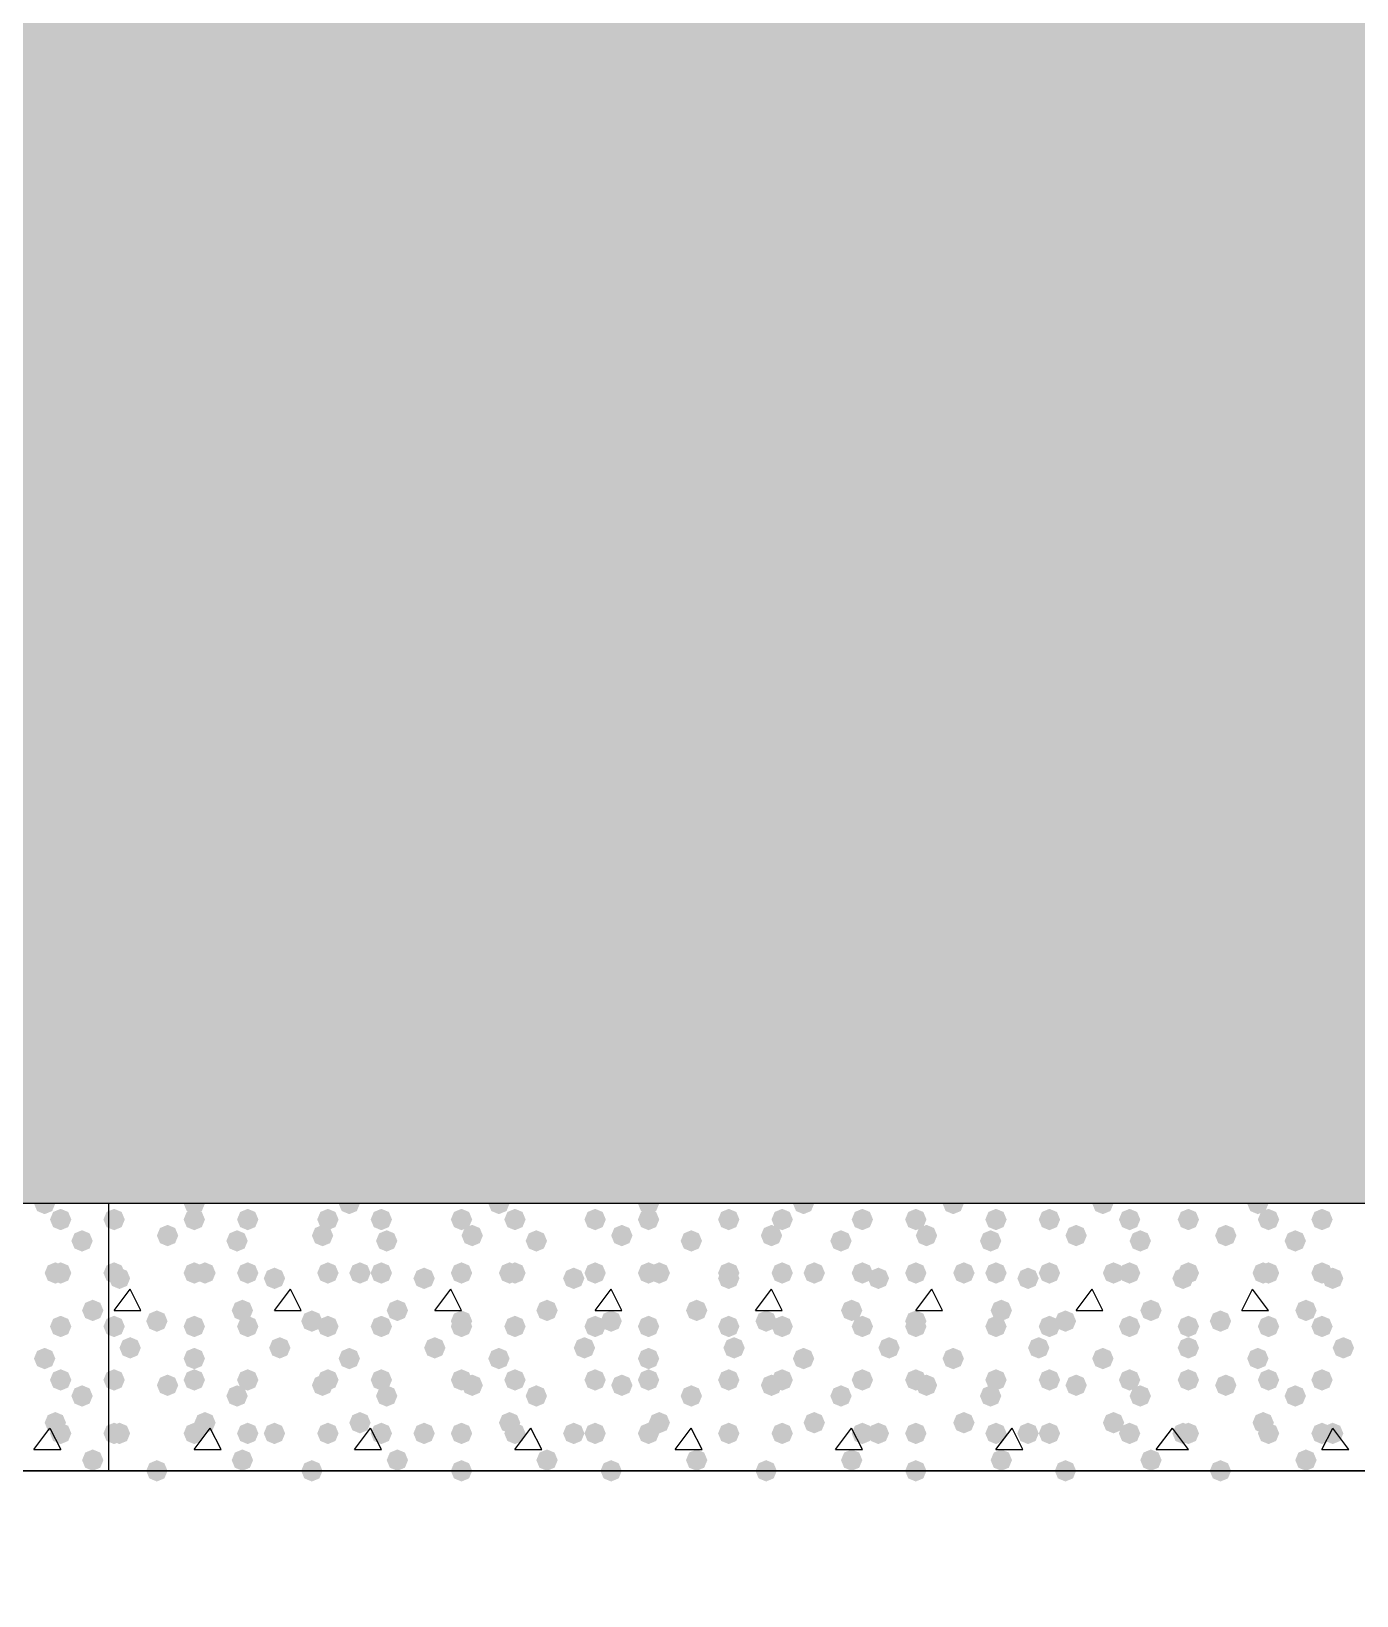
# Model space of a CAD drawing. Header units: millimetres. Extents: x 0 to 420, y 0 to 297.
# Drawn here: x 238.7 to 249.2, y 182.44 to 194.83 of the extents above; entities that cross this region are included whole.
import ezdxf

# ---------------------------------------------------------------- set-up
doc = ezdxf.new("R2010")
doc.units = ezdxf.units.MM
doc.layers.get('0').update_dxf_attribs({"linetype": 'CONTINUOUS'})

msp = doc.modelspace()

# ---------------------------------------------------------------- hatches: boundary and pattern name
at = {"true_color": 0x000008}
h = msp.add_hatch(color=0, dxfattribs=at)
h.paths.add_polyline_path([(379.518333, 204.639333), (218.101333, 204.639333), (379.518333, 185.547)], flags=0)
h.paths.add_polyline_path([(218.101333, 204.639333), (379.518333, 185.547), (218.101333, 185.547)], flags=0)
at = {"true_color": 0x000007}
for points in [[(238.887, 185.547), (238.862129, 185.487204), (238.802333, 185.462333), (238.742538, 185.487204), (238.717667, 185.547), (238.742537, 185.606796), (238.802333, 185.631667), (238.862129, 185.606796)], [(239.014, 185.42), (238.989129, 185.360204), (238.929333, 185.335333), (238.869538, 185.360204), (238.844667, 185.42), (238.869537, 185.479796), (238.929333, 185.504667), (238.989129, 185.479796)], [(239.183333, 185.250667), (239.158462, 185.190871), (239.098667, 185.166), (239.038871, 185.190871), (239.014, 185.250667), (239.038871, 185.310462), (239.098667, 185.335333), (239.158462, 185.310463)], [(238.971667, 184.996667), (238.946796, 184.936871), (238.887, 184.912), (238.827204, 184.936871), (238.802333, 184.996667), (238.827204, 185.056462), (238.887, 185.081333), (238.946796, 185.056463)], [(239.014, 184.996667), (238.989129, 184.936871), (238.929333, 184.912), (238.869538, 184.936871), (238.844667, 184.996667), (238.869537, 185.056462), (238.929333, 185.081333), (238.989129, 185.056463)], [(239.268, 184.700333), (239.243129, 184.640537), (239.183333, 184.615667), (239.123538, 184.640537), (239.098667, 184.700333), (239.123537, 184.760129), (239.183333, 184.785), (239.243129, 184.760129)], [(239.014, 184.573333), (238.989129, 184.513537), (238.929333, 184.488667), (238.869538, 184.513537), (238.844667, 184.573333), (238.869537, 184.633129), (238.929333, 184.658), (238.989129, 184.633129)], [(238.887, 184.319333), (238.862129, 184.259537), (238.802333, 184.234667), (238.742538, 184.259537), (238.717667, 184.319333), (238.742537, 184.379129), (238.802333, 184.404), (238.862129, 184.379129)], [(239.014, 184.15), (238.989129, 184.090204), (238.929333, 184.065333), (238.869538, 184.090204), (238.844667, 184.15), (238.869537, 184.209796), (238.929333, 184.234667), (238.989129, 184.209796)], [(239.183333, 184.023), (239.158462, 183.963204), (239.098667, 183.938333), (239.038871, 183.963204), (239.014, 184.023), (239.038871, 184.082796), (239.098667, 184.107667), (239.158462, 184.082796)], [(238.971667, 183.811333), (238.946796, 183.751537), (238.887, 183.726667), (238.827204, 183.751537), (238.802333, 183.811333), (238.827204, 183.871129), (238.887, 183.896), (238.946796, 183.871129)], [(239.014, 183.726667), (238.989129, 183.666871), (238.929333, 183.642), (238.869538, 183.666871), (238.844667, 183.726667), (238.869537, 183.786462), (238.929333, 183.811333), (238.989129, 183.786463)], [(239.268, 183.515), (239.243129, 183.455204), (239.183333, 183.430333), (239.123538, 183.455204), (239.098667, 183.515), (239.123537, 183.574796), (239.183333, 183.599667), (239.243129, 183.574796)]]:
    msp.add_hatch(color=0, dxfattribs=at).paths.add_polyline_path(points, flags=0)
at = {"true_color": 0x000008}
for points in [[(240.072333, 185.547), (240.047462, 185.487204), (239.987667, 185.462333), (239.927871, 185.487204), (239.903, 185.547), (239.927871, 185.606796), (239.987667, 185.631667), (240.047462, 185.606796)], [(241.3, 185.547), (241.275129, 185.487204), (241.215333, 185.462333), (241.155538, 185.487204), (241.130667, 185.547), (241.155537, 185.606796), (241.215333, 185.631667), (241.275129, 185.606796)], [(242.485333, 185.547), (242.460462, 185.487204), (242.400667, 185.462333), (242.340871, 185.487204), (242.316, 185.547), (242.340871, 185.606796), (242.400667, 185.631667), (242.460462, 185.606796)], [(243.670667, 185.547), (243.645796, 185.487204), (243.586, 185.462333), (243.526204, 185.487204), (243.501333, 185.547), (243.526204, 185.606796), (243.586, 185.631667), (243.645796, 185.606796)], [(244.898333, 185.547), (244.873462, 185.487204), (244.813667, 185.462333), (244.753871, 185.487204), (244.729, 185.547), (244.753871, 185.606796), (244.813667, 185.631667), (244.873462, 185.606796)], [(246.083667, 185.547), (246.058796, 185.487204), (245.999, 185.462333), (245.939204, 185.487204), (245.914333, 185.547), (245.939204, 185.606796), (245.999, 185.631667), (246.058796, 185.606796)], [(247.269, 185.547), (247.244129, 185.487204), (247.184333, 185.462333), (247.124538, 185.487204), (247.099667, 185.547), (247.124537, 185.606796), (247.184333, 185.631667), (247.244129, 185.606796)], [(248.496667, 185.547), (248.471796, 185.487204), (248.412, 185.462333), (248.352204, 185.487204), (248.327333, 185.547), (248.352204, 185.606796), (248.412, 185.631667), (248.471796, 185.606796)], [(239.437333, 185.42), (239.412463, 185.360204), (239.352667, 185.335333), (239.292871, 185.360204), (239.268, 185.42), (239.292871, 185.479796), (239.352667, 185.504667), (239.412462, 185.479796)], [(240.072333, 185.42), (240.047462, 185.360204), (239.987667, 185.335333), (239.927871, 185.360204), (239.903, 185.42), (239.927871, 185.479796), (239.987667, 185.504667), (240.047462, 185.479796)], [(240.495667, 185.42), (240.470796, 185.360204), (240.411, 185.335333), (240.351204, 185.360204), (240.326333, 185.42), (240.351204, 185.479796), (240.411, 185.504667), (240.470796, 185.479796)], [(241.130667, 185.42), (241.105796, 185.360204), (241.046, 185.335333), (240.986204, 185.360204), (240.961333, 185.42), (240.986204, 185.479796), (241.046, 185.504667), (241.105796, 185.479796)], [(241.554, 185.42), (241.529129, 185.360204), (241.469333, 185.335333), (241.409538, 185.360204), (241.384667, 185.42), (241.409537, 185.479796), (241.469333, 185.504667), (241.529129, 185.479796)], [(242.189, 185.42), (242.164129, 185.360204), (242.104333, 185.335333), (242.044537, 185.360204), (242.019667, 185.42), (242.044537, 185.479796), (242.104333, 185.504667), (242.164129, 185.479796)], [(242.612333, 185.42), (242.587462, 185.360204), (242.527667, 185.335333), (242.467871, 185.360204), (242.443, 185.42), (242.467871, 185.479796), (242.527667, 185.504667), (242.587462, 185.479796)], [(243.247333, 185.42), (243.222462, 185.360204), (243.162667, 185.335333), (243.102871, 185.360204), (243.078, 185.42), (243.102871, 185.479796), (243.162667, 185.504667), (243.222462, 185.479796)], [(243.670667, 185.42), (243.645796, 185.360204), (243.586, 185.335333), (243.526204, 185.360204), (243.501333, 185.42), (243.526204, 185.479796), (243.586, 185.504667), (243.645796, 185.479796)], [(244.305667, 185.42), (244.280796, 185.360204), (244.221, 185.335333), (244.161204, 185.360204), (244.136333, 185.42), (244.161204, 185.479796), (244.221, 185.504667), (244.280796, 185.479796)], [(244.729, 185.42), (244.704129, 185.360204), (244.644333, 185.335333), (244.584538, 185.360204), (244.559667, 185.42), (244.584537, 185.479796), (244.644333, 185.504667), (244.704129, 185.479796)], [(245.364, 185.42), (245.339129, 185.360204), (245.279333, 185.335333), (245.219538, 185.360204), (245.194667, 185.42), (245.219537, 185.479796), (245.279333, 185.504667), (245.339129, 185.479796)], [(245.787333, 185.42), (245.762462, 185.360204), (245.702667, 185.335333), (245.642871, 185.360204), (245.618, 185.42), (245.642871, 185.479796), (245.702667, 185.504667), (245.762462, 185.479796)], [(246.422333, 185.42), (246.397462, 185.360204), (246.337667, 185.335333), (246.277871, 185.360204), (246.253, 185.42), (246.277871, 185.479796), (246.337667, 185.504667), (246.397462, 185.479796)], [(246.845667, 185.42), (246.820796, 185.360204), (246.761, 185.335333), (246.701204, 185.360204), (246.676333, 185.42), (246.701204, 185.479796), (246.761, 185.504667), (246.820796, 185.479796)], [(247.480667, 185.42), (247.455796, 185.360204), (247.396, 185.335333), (247.336204, 185.360204), (247.311333, 185.42), (247.336204, 185.479796), (247.396, 185.504667), (247.455796, 185.479796)], [(247.946333, 185.42), (247.921462, 185.360204), (247.861667, 185.335333), (247.801871, 185.360204), (247.777, 185.42), (247.801871, 185.479796), (247.861667, 185.504667), (247.921462, 185.479796)], [(248.581333, 185.42), (248.556462, 185.360204), (248.496667, 185.335333), (248.436871, 185.360204), (248.412, 185.42), (248.436871, 185.479796), (248.496667, 185.504667), (248.556462, 185.479796)], [(249.004667, 185.42), (248.979796, 185.360204), (248.92, 185.335333), (248.860204, 185.360204), (248.835333, 185.42), (248.860204, 185.479796), (248.92, 185.504667), (248.979796, 185.479796)], [(239.860667, 185.293), (239.835796, 185.233204), (239.776, 185.208333), (239.716204, 185.233204), (239.691333, 185.293), (239.716204, 185.352796), (239.776, 185.377667), (239.835796, 185.352796)], [(240.411, 185.250667), (240.386129, 185.190871), (240.326333, 185.166), (240.266538, 185.190871), (240.241667, 185.250667), (240.266537, 185.310462), (240.326333, 185.335333), (240.386129, 185.310463)], [(241.088333, 185.293), (241.063462, 185.233204), (241.003667, 185.208333), (240.943871, 185.233204), (240.919, 185.293), (240.943871, 185.352796), (241.003667, 185.377667), (241.063462, 185.352796)], [(241.596333, 185.250667), (241.571463, 185.190871), (241.511667, 185.166), (241.451871, 185.190871), (241.427, 185.250667), (241.451871, 185.310462), (241.511667, 185.335333), (241.571462, 185.310463)], [(242.273667, 185.293), (242.248796, 185.233204), (242.189, 185.208333), (242.129204, 185.233204), (242.104333, 185.293), (242.129204, 185.352796), (242.189, 185.377667), (242.248796, 185.352796)], [(242.781667, 185.250667), (242.756796, 185.190871), (242.697, 185.166), (242.637204, 185.190871), (242.612333, 185.250667), (242.637204, 185.310462), (242.697, 185.335333), (242.756796, 185.310463)], [(243.459, 185.293), (243.434129, 185.233204), (243.374333, 185.208333), (243.314538, 185.233204), (243.289667, 185.293), (243.314537, 185.352796), (243.374333, 185.377667), (243.434129, 185.352796)], [(244.009333, 185.250667), (243.984463, 185.190871), (243.924667, 185.166), (243.864871, 185.190871), (243.84, 185.250667), (243.864871, 185.310462), (243.924667, 185.335333), (243.984462, 185.310463)], [(244.644333, 185.293), (244.619463, 185.233204), (244.559667, 185.208333), (244.499871, 185.233204), (244.475, 185.293), (244.499871, 185.352796), (244.559667, 185.377667), (244.619462, 185.352796)], [(245.194667, 185.250667), (245.169796, 185.190871), (245.11, 185.166), (245.050204, 185.190871), (245.025333, 185.250667), (245.050204, 185.310462), (245.11, 185.335333), (245.169796, 185.310463)], [(245.872, 185.293), (245.847129, 185.233204), (245.787333, 185.208333), (245.727537, 185.233204), (245.702667, 185.293), (245.727537, 185.352796), (245.787333, 185.377667), (245.847129, 185.352796)], [(246.38, 185.250667), (246.355129, 185.190871), (246.295333, 185.166), (246.235538, 185.190871), (246.210667, 185.250667), (246.235537, 185.310462), (246.295333, 185.335333), (246.355129, 185.310463)], [(247.057333, 185.293), (247.032462, 185.233204), (246.972667, 185.208333), (246.912871, 185.233204), (246.888, 185.293), (246.912871, 185.352796), (246.972667, 185.377667), (247.032462, 185.352796)], [(247.565333, 185.250667), (247.540462, 185.190871), (247.480667, 185.166), (247.420871, 185.190871), (247.396, 185.250667), (247.420871, 185.310462), (247.480667, 185.335333), (247.540462, 185.310463)], [(248.242667, 185.293), (248.217796, 185.233204), (248.158, 185.208333), (248.098204, 185.233204), (248.073333, 185.293), (248.098204, 185.352796), (248.158, 185.377667), (248.217796, 185.352796)], [(248.793, 185.250667), (248.768129, 185.190871), (248.708333, 185.166), (248.648538, 185.190871), (248.623667, 185.250667), (248.648537, 185.310462), (248.708333, 185.335333), (248.768129, 185.310463)], [(239.437333, 184.996667), (239.412463, 184.936871), (239.352667, 184.912), (239.292871, 184.936871), (239.268, 184.996667), (239.292871, 185.056462), (239.352667, 185.081333), (239.412462, 185.056463)], [(240.072333, 184.996667), (240.047462, 184.936871), (239.987667, 184.912), (239.927871, 184.936871), (239.903, 184.996667), (239.927871, 185.056462), (239.987667, 185.081333), (240.047462, 185.056463)], [(240.157, 184.996667), (240.132129, 184.936871), (240.072333, 184.912), (240.012538, 184.936871), (239.987667, 184.996667), (240.012537, 185.056462), (240.072333, 185.081333), (240.132129, 185.056463)], [(240.495667, 184.996667), (240.470796, 184.936871), (240.411, 184.912), (240.351204, 184.936871), (240.326333, 184.996667), (240.351204, 185.056462), (240.411, 185.081333), (240.470796, 185.056463)], [(241.130667, 184.996667), (241.105796, 184.936871), (241.046, 184.912), (240.986204, 184.936871), (240.961333, 184.996667), (240.986204, 185.056462), (241.046, 185.081333), (241.105796, 185.056463)], [(241.384667, 184.996667), (241.359796, 184.936871), (241.3, 184.912), (241.240204, 184.936871), (241.215333, 184.996667), (241.240204, 185.056462), (241.3, 185.081333), (241.359796, 185.056463)], [(241.554, 184.996667), (241.529129, 184.936871), (241.469333, 184.912), (241.409538, 184.936871), (241.384667, 184.996667), (241.409537, 185.056462), (241.469333, 185.081333), (241.529129, 185.056463)], [(242.189, 184.996667), (242.164129, 184.936871), (242.104333, 184.912), (242.044537, 184.936871), (242.019667, 184.996667), (242.044537, 185.056462), (242.104333, 185.081333), (242.164129, 185.056463)], [(242.57, 184.996667), (242.545129, 184.936871), (242.485333, 184.912), (242.425538, 184.936871), (242.400667, 184.996667), (242.425537, 185.056462), (242.485333, 185.081333), (242.545129, 185.056463)], [(242.612333, 184.996667), (242.587462, 184.936871), (242.527667, 184.912), (242.467871, 184.936871), (242.443, 184.996667), (242.467871, 185.056462), (242.527667, 185.081333), (242.587462, 185.056463)], [(243.247333, 184.996667), (243.222462, 184.936871), (243.162667, 184.912), (243.102871, 184.936871), (243.078, 184.996667), (243.102871, 185.056462), (243.162667, 185.081333), (243.222462, 185.056463)], [(243.670667, 184.996667), (243.645796, 184.936871), (243.586, 184.912), (243.526204, 184.936871), (243.501333, 184.996667), (243.526204, 185.056462), (243.586, 185.081333), (243.645796, 185.056463)], [(243.755333, 184.996667), (243.730462, 184.936871), (243.670667, 184.912), (243.610871, 184.936871), (243.586, 184.996667), (243.610871, 185.056462), (243.670667, 185.081333), (243.730462, 185.056463)], [(244.305667, 184.996667), (244.280796, 184.936871), (244.221, 184.912), (244.161204, 184.936871), (244.136333, 184.996667), (244.161204, 185.056462), (244.221, 185.081333), (244.280796, 185.056463)], [(244.729, 184.996667), (244.704129, 184.936871), (244.644333, 184.912), (244.584538, 184.936871), (244.559667, 184.996667), (244.584537, 185.056462), (244.644333, 185.081333), (244.704129, 185.056463)], [(244.983, 184.996667), (244.958129, 184.936871), (244.898333, 184.912), (244.838538, 184.936871), (244.813667, 184.996667), (244.838537, 185.056462), (244.898333, 185.081333), (244.958129, 185.056463)], [(245.364, 184.996667), (245.339129, 184.936871), (245.279333, 184.912), (245.219538, 184.936871), (245.194667, 184.996667), (245.219537, 185.056462), (245.279333, 185.081333), (245.339129, 185.056463)], [(245.787333, 184.996667), (245.762462, 184.936871), (245.702667, 184.912), (245.642871, 184.936871), (245.618, 184.996667), (245.642871, 185.056462), (245.702667, 185.081333), (245.762462, 185.056463)], [(246.168333, 184.996667), (246.143463, 184.936871), (246.083667, 184.912), (246.023871, 184.936871), (245.999, 184.996667), (246.023871, 185.056462), (246.083667, 185.081333), (246.143462, 185.056463)], [(246.422333, 184.996667), (246.397462, 184.936871), (246.337667, 184.912), (246.277871, 184.936871), (246.253, 184.996667), (246.277871, 185.056462), (246.337667, 185.081333), (246.397462, 185.056463)], [(246.845667, 184.996667), (246.820796, 184.936871), (246.761, 184.912), (246.701204, 184.936871), (246.676333, 184.996667), (246.701204, 185.056462), (246.761, 185.081333), (246.820796, 185.056463)], [(247.353667, 184.996667), (247.328796, 184.936871), (247.269, 184.912), (247.209204, 184.936871), (247.184333, 184.996667), (247.209204, 185.056462), (247.269, 185.081333), (247.328796, 185.056463)], [(247.480667, 184.996667), (247.455796, 184.936871), (247.396, 184.912), (247.336204, 184.936871), (247.311333, 184.996667), (247.336204, 185.056462), (247.396, 185.081333), (247.455796, 185.056463)], [(247.946333, 184.996667), (247.921462, 184.936871), (247.861667, 184.912), (247.801871, 184.936871), (247.777, 184.996667), (247.801871, 185.056462), (247.861667, 185.081333), (247.921462, 185.056463)], [(248.539, 184.996667), (248.514129, 184.936871), (248.454333, 184.912), (248.394538, 184.936871), (248.369667, 184.996667), (248.394537, 185.056462), (248.454333, 185.081333), (248.514129, 185.056463)], [(248.581333, 184.996667), (248.556462, 184.936871), (248.496667, 184.912), (248.436871, 184.936871), (248.412, 184.996667), (248.436871, 185.056462), (248.496667, 185.081333), (248.556462, 185.056463)], [(249.004667, 184.996667), (248.979796, 184.936871), (248.92, 184.912), (248.860204, 184.936871), (248.835333, 184.996667), (248.860204, 185.056462), (248.92, 185.081333), (248.979796, 185.056463)], [(239.479667, 184.954333), (239.454796, 184.894537), (239.395, 184.869667), (239.335204, 184.894537), (239.310333, 184.954333), (239.335204, 185.014129), (239.395, 185.039), (239.454796, 185.014129)], [(240.707333, 184.954333), (240.682462, 184.894537), (240.622667, 184.869667), (240.562871, 184.894537), (240.538, 184.954333), (240.562871, 185.014129), (240.622667, 185.039), (240.682462, 185.014129)], [(241.892667, 184.954333), (241.867796, 184.894537), (241.808, 184.869667), (241.748204, 184.894537), (241.723333, 184.954333), (241.748204, 185.014129), (241.808, 185.039), (241.867796, 185.014129)], [(243.078, 184.954333), (243.053129, 184.894537), (242.993333, 184.869667), (242.933538, 184.894537), (242.908667, 184.954333), (242.933537, 185.014129), (242.993333, 185.039), (243.053129, 185.014129)], [(244.305667, 184.954333), (244.280796, 184.894537), (244.221, 184.869667), (244.161204, 184.894537), (244.136333, 184.954333), (244.161204, 185.014129), (244.221, 185.039), (244.280796, 185.014129)], [(245.491, 184.954333), (245.466129, 184.894537), (245.406333, 184.869667), (245.346538, 184.894537), (245.321667, 184.954333), (245.346537, 185.014129), (245.406333, 185.039), (245.466129, 185.014129)], [(246.676333, 184.954333), (246.651462, 184.894537), (246.591667, 184.869667), (246.531871, 184.894537), (246.507, 184.954333), (246.531871, 185.014129), (246.591667, 185.039), (246.651462, 185.014129)], [(247.904, 184.954333), (247.879129, 184.894537), (247.819333, 184.869667), (247.759538, 184.894537), (247.734667, 184.954333), (247.759537, 185.014129), (247.819333, 185.039), (247.879129, 185.014129)], [(249.089333, 184.954333), (249.064462, 184.894537), (249.004667, 184.869667), (248.944871, 184.894537), (248.92, 184.954333), (248.944871, 185.014129), (249.004667, 185.039), (249.064462, 185.014129)], [(239.776, 184.615667), (239.751129, 184.555871), (239.691333, 184.531), (239.631538, 184.555871), (239.606667, 184.615667), (239.631537, 184.675462), (239.691333, 184.700333), (239.751129, 184.675463)], [(240.453333, 184.700333), (240.428462, 184.640537), (240.368667, 184.615667), (240.308871, 184.640537), (240.284, 184.700333), (240.308871, 184.760129), (240.368667, 184.785), (240.428462, 184.760129)], [(241.003667, 184.615667), (240.978796, 184.555871), (240.919, 184.531), (240.859204, 184.555871), (240.834333, 184.615667), (240.859204, 184.675462), (240.919, 184.700333), (240.978796, 184.675463)], [(241.681, 184.700333), (241.656129, 184.640537), (241.596333, 184.615667), (241.536538, 184.640537), (241.511667, 184.700333), (241.536537, 184.760129), (241.596333, 184.785), (241.656129, 184.760129)], [(242.189, 184.615667), (242.164129, 184.555871), (242.104333, 184.531), (242.044537, 184.555871), (242.019667, 184.615667), (242.044537, 184.675462), (242.104333, 184.700333), (242.164129, 184.675463)], [(242.866333, 184.700333), (242.841462, 184.640537), (242.781667, 184.615667), (242.721871, 184.640537), (242.697, 184.700333), (242.721871, 184.760129), (242.781667, 184.785), (242.841462, 184.760129)], [(243.374333, 184.615667), (243.349463, 184.555871), (243.289667, 184.531), (243.229871, 184.555871), (243.205, 184.615667), (243.229871, 184.675462), (243.289667, 184.700333), (243.349462, 184.675463)], [(244.051667, 184.700333), (244.026796, 184.640537), (243.967, 184.615667), (243.907204, 184.640537), (243.882333, 184.700333), (243.907204, 184.760129), (243.967, 184.785), (244.026796, 184.760129)], [(244.602, 184.615667), (244.577129, 184.555871), (244.517333, 184.531), (244.457538, 184.555871), (244.432667, 184.615667), (244.457537, 184.675462), (244.517333, 184.700333), (244.577129, 184.675463)], [(245.279333, 184.700333), (245.254462, 184.640537), (245.194667, 184.615667), (245.134871, 184.640537), (245.11, 184.700333), (245.134871, 184.760129), (245.194667, 184.785), (245.254462, 184.760129)], [(245.787333, 184.615667), (245.762462, 184.555871), (245.702667, 184.531), (245.642871, 184.555871), (245.618, 184.615667), (245.642871, 184.675462), (245.702667, 184.700333), (245.762462, 184.675463)], [(246.464667, 184.700333), (246.439796, 184.640537), (246.38, 184.615667), (246.320204, 184.640537), (246.295333, 184.700333), (246.320204, 184.760129), (246.38, 184.785), (246.439796, 184.760129)], [(246.972667, 184.615667), (246.947796, 184.555871), (246.888, 184.531), (246.828204, 184.555871), (246.803333, 184.615667), (246.828204, 184.675462), (246.888, 184.700333), (246.947796, 184.675463)], [(247.65, 184.700333), (247.625129, 184.640537), (247.565333, 184.615667), (247.505538, 184.640537), (247.480667, 184.700333), (247.505537, 184.760129), (247.565333, 184.785), (247.625129, 184.760129)], [(248.200333, 184.615667), (248.175462, 184.555871), (248.115667, 184.531), (248.055871, 184.555871), (248.031, 184.615667), (248.055871, 184.675462), (248.115667, 184.700333), (248.175462, 184.675463)], [(248.877667, 184.700333), (248.852796, 184.640537), (248.793, 184.615667), (248.733204, 184.640537), (248.708333, 184.700333), (248.733204, 184.760129), (248.793, 184.785), (248.852796, 184.760129)], [(239.437333, 184.573333), (239.412463, 184.513537), (239.352667, 184.488667), (239.292871, 184.513537), (239.268, 184.573333), (239.292871, 184.633129), (239.352667, 184.658), (239.412462, 184.633129)], [(240.072333, 184.573333), (240.047462, 184.513537), (239.987667, 184.488667), (239.927871, 184.513537), (239.903, 184.573333), (239.927871, 184.633129), (239.987667, 184.658), (240.047462, 184.633129)], [(240.495667, 184.573333), (240.470796, 184.513537), (240.411, 184.488667), (240.351204, 184.513537), (240.326333, 184.573333), (240.351204, 184.633129), (240.411, 184.658), (240.470796, 184.633129)], [(241.130667, 184.573333), (241.105796, 184.513537), (241.046, 184.488667), (240.986204, 184.513537), (240.961333, 184.573333), (240.986204, 184.633129), (241.046, 184.658), (241.105796, 184.633129)], [(241.554, 184.573333), (241.529129, 184.513537), (241.469333, 184.488667), (241.409538, 184.513537), (241.384667, 184.573333), (241.409537, 184.633129), (241.469333, 184.658), (241.529129, 184.633129)], [(242.189, 184.573333), (242.164129, 184.513537), (242.104333, 184.488667), (242.044537, 184.513537), (242.019667, 184.573333), (242.044537, 184.633129), (242.104333, 184.658), (242.164129, 184.633129)], [(242.612333, 184.573333), (242.587462, 184.513537), (242.527667, 184.488667), (242.467871, 184.513537), (242.443, 184.573333), (242.467871, 184.633129), (242.527667, 184.658), (242.587462, 184.633129)], [(243.247333, 184.573333), (243.222462, 184.513537), (243.162667, 184.488667), (243.102871, 184.513537), (243.078, 184.573333), (243.102871, 184.633129), (243.162667, 184.658), (243.222462, 184.633129)], [(243.670667, 184.573333), (243.645796, 184.513537), (243.586, 184.488667), (243.526204, 184.513537), (243.501333, 184.573333), (243.526204, 184.633129), (243.586, 184.658), (243.645796, 184.633129)], [(244.305667, 184.573333), (244.280796, 184.513537), (244.221, 184.488667), (244.161204, 184.513537), (244.136333, 184.573333), (244.161204, 184.633129), (244.221, 184.658), (244.280796, 184.633129)], [(244.729, 184.573333), (244.704129, 184.513537), (244.644333, 184.488667), (244.584538, 184.513537), (244.559667, 184.573333), (244.584537, 184.633129), (244.644333, 184.658), (244.704129, 184.633129)], [(245.364, 184.573333), (245.339129, 184.513537), (245.279333, 184.488667), (245.219538, 184.513537), (245.194667, 184.573333), (245.219537, 184.633129), (245.279333, 184.658), (245.339129, 184.633129)], [(245.787333, 184.573333), (245.762462, 184.513537), (245.702667, 184.488667), (245.642871, 184.513537), (245.618, 184.573333), (245.642871, 184.633129), (245.702667, 184.658), (245.762462, 184.633129)], [(246.422333, 184.573333), (246.397462, 184.513537), (246.337667, 184.488667), (246.277871, 184.513537), (246.253, 184.573333), (246.277871, 184.633129), (246.337667, 184.658), (246.397462, 184.633129)], [(246.845667, 184.573333), (246.820796, 184.513537), (246.761, 184.488667), (246.701204, 184.513537), (246.676333, 184.573333), (246.701204, 184.633129), (246.761, 184.658), (246.820796, 184.633129)], [(247.480667, 184.573333), (247.455796, 184.513537), (247.396, 184.488667), (247.336204, 184.513537), (247.311333, 184.573333), (247.336204, 184.633129), (247.396, 184.658), (247.455796, 184.633129)], [(247.946333, 184.573333), (247.921462, 184.513537), (247.861667, 184.488667), (247.801871, 184.513537), (247.777, 184.573333), (247.801871, 184.633129), (247.861667, 184.658), (247.921462, 184.633129)], [(248.581333, 184.573333), (248.556462, 184.513537), (248.496667, 184.488667), (248.436871, 184.513537), (248.412, 184.573333), (248.436871, 184.633129), (248.496667, 184.658), (248.556462, 184.633129)], [(249.004667, 184.573333), (248.979796, 184.513537), (248.92, 184.488667), (248.860204, 184.513537), (248.835333, 184.573333), (248.860204, 184.633129), (248.92, 184.658), (248.979796, 184.633129)], [(239.564333, 184.404), (239.539463, 184.344204), (239.479667, 184.319333), (239.419871, 184.344204), (239.395, 184.404), (239.419871, 184.463796), (239.479667, 184.488667), (239.539462, 184.463796)], [(240.749667, 184.404), (240.724796, 184.344204), (240.665, 184.319333), (240.605204, 184.344204), (240.580333, 184.404), (240.605204, 184.463796), (240.665, 184.488667), (240.724796, 184.463796)], [(241.977333, 184.404), (241.952462, 184.344204), (241.892667, 184.319333), (241.832871, 184.344204), (241.808, 184.404), (241.832871, 184.463796), (241.892667, 184.488667), (241.952462, 184.463796)], [(243.162667, 184.404), (243.137796, 184.344204), (243.078, 184.319333), (243.018204, 184.344204), (242.993333, 184.404), (243.018204, 184.463796), (243.078, 184.488667), (243.137796, 184.463796)], [(244.348, 184.404), (244.323129, 184.344204), (244.263333, 184.319333), (244.203537, 184.344204), (244.178667, 184.404), (244.203537, 184.463796), (244.263333, 184.488667), (244.323129, 184.463796)], [(245.575667, 184.404), (245.550796, 184.344204), (245.491, 184.319333), (245.431204, 184.344204), (245.406333, 184.404), (245.431204, 184.463796), (245.491, 184.488667), (245.550796, 184.463796)], [(246.761, 184.404), (246.736129, 184.344204), (246.676333, 184.319333), (246.616538, 184.344204), (246.591667, 184.404), (246.616537, 184.463796), (246.676333, 184.488667), (246.736129, 184.463796)], [(247.946333, 184.404), (247.921462, 184.344204), (247.861667, 184.319333), (247.801871, 184.344204), (247.777, 184.404), (247.801871, 184.463796), (247.861667, 184.488667), (247.921462, 184.463796)], [(249.174, 184.404), (249.149129, 184.344204), (249.089333, 184.319333), (249.029538, 184.344204), (249.004667, 184.404), (249.029537, 184.463796), (249.089333, 184.488667), (249.149129, 184.463796)], [(240.072333, 184.319333), (240.047462, 184.259537), (239.987667, 184.234667), (239.927871, 184.259537), (239.903, 184.319333), (239.927871, 184.379129), (239.987667, 184.404), (240.047462, 184.379129)], [(241.3, 184.319333), (241.275129, 184.259537), (241.215333, 184.234667), (241.155538, 184.259537), (241.130667, 184.319333), (241.155537, 184.379129), (241.215333, 184.404), (241.275129, 184.379129)], [(242.485333, 184.319333), (242.460462, 184.259537), (242.400667, 184.234667), (242.340871, 184.259537), (242.316, 184.319333), (242.340871, 184.379129), (242.400667, 184.404), (242.460462, 184.379129)], [(243.670667, 184.319333), (243.645796, 184.259537), (243.586, 184.234667), (243.526204, 184.259537), (243.501333, 184.319333), (243.526204, 184.379129), (243.586, 184.404), (243.645796, 184.379129)], [(244.898333, 184.319333), (244.873462, 184.259537), (244.813667, 184.234667), (244.753871, 184.259537), (244.729, 184.319333), (244.753871, 184.379129), (244.813667, 184.404), (244.873462, 184.379129)], [(246.083667, 184.319333), (246.058796, 184.259537), (245.999, 184.234667), (245.939204, 184.259537), (245.914333, 184.319333), (245.939204, 184.379129), (245.999, 184.404), (246.058796, 184.379129)], [(247.269, 184.319333), (247.244129, 184.259537), (247.184333, 184.234667), (247.124538, 184.259537), (247.099667, 184.319333), (247.124537, 184.379129), (247.184333, 184.404), (247.244129, 184.379129)], [(248.496667, 184.319333), (248.471796, 184.259537), (248.412, 184.234667), (248.352204, 184.259537), (248.327333, 184.319333), (248.352204, 184.379129), (248.412, 184.404), (248.471796, 184.379129)], [(239.437333, 184.15), (239.412463, 184.090204), (239.352667, 184.065333), (239.292871, 184.090204), (239.268, 184.15), (239.292871, 184.209796), (239.352667, 184.234667), (239.412462, 184.209796)], [(239.860667, 184.107667), (239.835796, 184.047871), (239.776, 184.023), (239.716204, 184.047871), (239.691333, 184.107667), (239.716204, 184.167462), (239.776, 184.192333), (239.835796, 184.167463)], [(240.072333, 184.15), (240.047462, 184.090204), (239.987667, 184.065333), (239.927871, 184.090204), (239.903, 184.15), (239.927871, 184.209796), (239.987667, 184.234667), (240.047462, 184.209796)], [(240.495667, 184.15), (240.470796, 184.090204), (240.411, 184.065333), (240.351204, 184.090204), (240.326333, 184.15), (240.351204, 184.209796), (240.411, 184.234667), (240.470796, 184.209796)], [(241.088333, 184.107667), (241.063462, 184.047871), (241.003667, 184.023), (240.943871, 184.047871), (240.919, 184.107667), (240.943871, 184.167462), (241.003667, 184.192333), (241.063462, 184.167463)], [(241.130667, 184.15), (241.105796, 184.090204), (241.046, 184.065333), (240.986204, 184.090204), (240.961333, 184.15), (240.986204, 184.209796), (241.046, 184.234667), (241.105796, 184.209796)], [(241.554, 184.15), (241.529129, 184.090204), (241.469333, 184.065333), (241.409538, 184.090204), (241.384667, 184.15), (241.409537, 184.209796), (241.469333, 184.234667), (241.529129, 184.209796)], [(242.189, 184.15), (242.164129, 184.090204), (242.104333, 184.065333), (242.044537, 184.090204), (242.019667, 184.15), (242.044537, 184.209796), (242.104333, 184.234667), (242.164129, 184.209796)], [(242.273667, 184.107667), (242.248796, 184.047871), (242.189, 184.023), (242.129204, 184.047871), (242.104333, 184.107667), (242.129204, 184.167462), (242.189, 184.192333), (242.248796, 184.167463)], [(242.612333, 184.15), (242.587462, 184.090204), (242.527667, 184.065333), (242.467871, 184.090204), (242.443, 184.15), (242.467871, 184.209796), (242.527667, 184.234667), (242.587462, 184.209796)], [(243.247333, 184.15), (243.222462, 184.090204), (243.162667, 184.065333), (243.102871, 184.090204), (243.078, 184.15), (243.102871, 184.209796), (243.162667, 184.234667), (243.222462, 184.209796)], [(243.459, 184.107667), (243.434129, 184.047871), (243.374333, 184.023), (243.314538, 184.047871), (243.289667, 184.107667), (243.314537, 184.167462), (243.374333, 184.192333), (243.434129, 184.167463)], [(243.670667, 184.15), (243.645796, 184.090204), (243.586, 184.065333), (243.526204, 184.090204), (243.501333, 184.15), (243.526204, 184.209796), (243.586, 184.234667), (243.645796, 184.209796)], [(244.305667, 184.15), (244.280796, 184.090204), (244.221, 184.065333), (244.161204, 184.090204), (244.136333, 184.15), (244.161204, 184.209796), (244.221, 184.234667), (244.280796, 184.209796)], [(244.644333, 184.107667), (244.619463, 184.047871), (244.559667, 184.023), (244.499871, 184.047871), (244.475, 184.107667), (244.499871, 184.167462), (244.559667, 184.192333), (244.619462, 184.167463)], [(244.729, 184.15), (244.704129, 184.090204), (244.644333, 184.065333), (244.584538, 184.090204), (244.559667, 184.15), (244.584537, 184.209796), (244.644333, 184.234667), (244.704129, 184.209796)], [(245.364, 184.15), (245.339129, 184.090204), (245.279333, 184.065333), (245.219538, 184.090204), (245.194667, 184.15), (245.219537, 184.209796), (245.279333, 184.234667), (245.339129, 184.209796)], [(245.787333, 184.15), (245.762462, 184.090204), (245.702667, 184.065333), (245.642871, 184.090204), (245.618, 184.15), (245.642871, 184.209796), (245.702667, 184.234667), (245.762462, 184.209796)], [(245.872, 184.107667), (245.847129, 184.047871), (245.787333, 184.023), (245.727537, 184.047871), (245.702667, 184.107667), (245.727537, 184.167462), (245.787333, 184.192333), (245.847129, 184.167463)], [(246.422333, 184.15), (246.397462, 184.090204), (246.337667, 184.065333), (246.277871, 184.090204), (246.253, 184.15), (246.277871, 184.209796), (246.337667, 184.234667), (246.397462, 184.209796)], [(246.845667, 184.15), (246.820796, 184.090204), (246.761, 184.065333), (246.701204, 184.090204), (246.676333, 184.15), (246.701204, 184.209796), (246.761, 184.234667), (246.820796, 184.209796)], [(247.057333, 184.107667), (247.032462, 184.047871), (246.972667, 184.023), (246.912871, 184.047871), (246.888, 184.107667), (246.912871, 184.167462), (246.972667, 184.192333), (247.032462, 184.167463)], [(247.480667, 184.15), (247.455796, 184.090204), (247.396, 184.065333), (247.336204, 184.090204), (247.311333, 184.15), (247.336204, 184.209796), (247.396, 184.234667), (247.455796, 184.209796)], [(247.946333, 184.15), (247.921462, 184.090204), (247.861667, 184.065333), (247.801871, 184.090204), (247.777, 184.15), (247.801871, 184.209796), (247.861667, 184.234667), (247.921462, 184.209796)], [(248.242667, 184.107667), (248.217796, 184.047871), (248.158, 184.023), (248.098204, 184.047871), (248.073333, 184.107667), (248.098204, 184.167462), (248.158, 184.192333), (248.217796, 184.167463)], [(248.581333, 184.15), (248.556462, 184.090204), (248.496667, 184.065333), (248.436871, 184.090204), (248.412, 184.15), (248.436871, 184.209796), (248.496667, 184.234667), (248.556462, 184.209796)], [(249.004667, 184.15), (248.979796, 184.090204), (248.92, 184.065333), (248.860204, 184.090204), (248.835333, 184.15), (248.860204, 184.209796), (248.92, 184.234667), (248.979796, 184.209796)], [(240.411, 184.023), (240.386129, 183.963204), (240.326333, 183.938333), (240.266538, 183.963204), (240.241667, 184.023), (240.266537, 184.082796), (240.326333, 184.107667), (240.386129, 184.082796)], [(241.596333, 184.023), (241.571463, 183.963204), (241.511667, 183.938333), (241.451871, 183.963204), (241.427, 184.023), (241.451871, 184.082796), (241.511667, 184.107667), (241.571462, 184.082796)], [(242.781667, 184.023), (242.756796, 183.963204), (242.697, 183.938333), (242.637204, 183.963204), (242.612333, 184.023), (242.637204, 184.082796), (242.697, 184.107667), (242.756796, 184.082796)], [(244.009333, 184.023), (243.984463, 183.963204), (243.924667, 183.938333), (243.864871, 183.963204), (243.84, 184.023), (243.864871, 184.082796), (243.924667, 184.107667), (243.984462, 184.082796)], [(245.194667, 184.023), (245.169796, 183.963204), (245.11, 183.938333), (245.050204, 183.963204), (245.025333, 184.023), (245.050204, 184.082796), (245.11, 184.107667), (245.169796, 184.082796)], [(246.38, 184.023), (246.355129, 183.963204), (246.295333, 183.938333), (246.235538, 183.963204), (246.210667, 184.023), (246.235537, 184.082796), (246.295333, 184.107667), (246.355129, 184.082796)], [(247.565333, 184.023), (247.540462, 183.963204), (247.480667, 183.938333), (247.420871, 183.963204), (247.396, 184.023), (247.420871, 184.082796), (247.480667, 184.107667), (247.540462, 184.082796)], [(248.793, 184.023), (248.768129, 183.963204), (248.708333, 183.938333), (248.648538, 183.963204), (248.623667, 184.023), (248.648537, 184.082796), (248.708333, 184.107667), (248.768129, 184.082796)], [(239.437333, 183.726667), (239.412463, 183.666871), (239.352667, 183.642), (239.292871, 183.666871), (239.268, 183.726667), (239.292871, 183.786462), (239.352667, 183.811333), (239.412462, 183.786463)], [(239.479667, 183.726667), (239.454796, 183.666871), (239.395, 183.642), (239.335204, 183.666871), (239.310333, 183.726667), (239.335204, 183.786462), (239.395, 183.811333), (239.454796, 183.786463)], [(240.072333, 183.726667), (240.047462, 183.666871), (239.987667, 183.642), (239.927871, 183.666871), (239.903, 183.726667), (239.927871, 183.786462), (239.987667, 183.811333), (240.047462, 183.786463)], [(240.157, 183.811333), (240.132129, 183.751537), (240.072333, 183.726667), (240.012538, 183.751537), (239.987667, 183.811333), (240.012537, 183.871129), (240.072333, 183.896), (240.132129, 183.871129)], [(240.495667, 183.726667), (240.470796, 183.666871), (240.411, 183.642), (240.351204, 183.666871), (240.326333, 183.726667), (240.351204, 183.786462), (240.411, 183.811333), (240.470796, 183.786463)], [(240.707333, 183.726667), (240.682462, 183.666871), (240.622667, 183.642), (240.562871, 183.666871), (240.538, 183.726667), (240.562871, 183.786462), (240.622667, 183.811333), (240.682462, 183.786463)], [(241.130667, 183.726667), (241.105796, 183.666871), (241.046, 183.642), (240.986204, 183.666871), (240.961333, 183.726667), (240.986204, 183.786462), (241.046, 183.811333), (241.105796, 183.786463)], [(241.384667, 183.811333), (241.359796, 183.751537), (241.3, 183.726667), (241.240204, 183.751537), (241.215333, 183.811333), (241.240204, 183.871129), (241.3, 183.896), (241.359796, 183.871129)], [(241.554, 183.726667), (241.529129, 183.666871), (241.469333, 183.642), (241.409538, 183.666871), (241.384667, 183.726667), (241.409537, 183.786462), (241.469333, 183.811333), (241.529129, 183.786463)], [(241.892667, 183.726667), (241.867796, 183.666871), (241.808, 183.642), (241.748204, 183.666871), (241.723333, 183.726667), (241.748204, 183.786462), (241.808, 183.811333), (241.867796, 183.786463)], [(242.189, 183.726667), (242.164129, 183.666871), (242.104333, 183.642), (242.044537, 183.666871), (242.019667, 183.726667), (242.044537, 183.786462), (242.104333, 183.811333), (242.164129, 183.786463)], [(242.57, 183.811333), (242.545129, 183.751537), (242.485333, 183.726667), (242.425538, 183.751537), (242.400667, 183.811333), (242.425537, 183.871129), (242.485333, 183.896), (242.545129, 183.871129)], [(242.612333, 183.726667), (242.587462, 183.666871), (242.527667, 183.642), (242.467871, 183.666871), (242.443, 183.726667), (242.467871, 183.786462), (242.527667, 183.811333), (242.587462, 183.786463)], [(243.078, 183.726667), (243.053129, 183.666871), (242.993333, 183.642), (242.933538, 183.666871), (242.908667, 183.726667), (242.933537, 183.786462), (242.993333, 183.811333), (243.053129, 183.786463)], [(243.247333, 183.726667), (243.222462, 183.666871), (243.162667, 183.642), (243.102871, 183.666871), (243.078, 183.726667), (243.102871, 183.786462), (243.162667, 183.811333), (243.222462, 183.786463)], [(243.670667, 183.726667), (243.645796, 183.666871), (243.586, 183.642), (243.526204, 183.666871), (243.501333, 183.726667), (243.526204, 183.786462), (243.586, 183.811333), (243.645796, 183.786463)], [(243.755333, 183.811333), (243.730462, 183.751537), (243.670667, 183.726667), (243.610871, 183.751537), (243.586, 183.811333), (243.610871, 183.871129), (243.670667, 183.896), (243.730462, 183.871129)], [(244.305667, 183.726667), (244.280796, 183.666871), (244.221, 183.642), (244.161204, 183.666871), (244.136333, 183.726667), (244.161204, 183.786462), (244.221, 183.811333), (244.280796, 183.786463)], [(244.305667, 183.726667), (244.280796, 183.666871), (244.221, 183.642), (244.161204, 183.666871), (244.136333, 183.726667), (244.161204, 183.786462), (244.221, 183.811333), (244.280796, 183.786463)], [(244.729, 183.726667), (244.704129, 183.666871), (244.644333, 183.642), (244.584538, 183.666871), (244.559667, 183.726667), (244.584537, 183.786462), (244.644333, 183.811333), (244.704129, 183.786463)], [(244.983, 183.811333), (244.958129, 183.751537), (244.898333, 183.726667), (244.838538, 183.751537), (244.813667, 183.811333), (244.838537, 183.871129), (244.898333, 183.896), (244.958129, 183.871129)], [(245.364, 183.726667), (245.339129, 183.666871), (245.279333, 183.642), (245.219538, 183.666871), (245.194667, 183.726667), (245.219537, 183.786462), (245.279333, 183.811333), (245.339129, 183.786463)], [(245.491, 183.726667), (245.466129, 183.666871), (245.406333, 183.642), (245.346538, 183.666871), (245.321667, 183.726667), (245.346537, 183.786462), (245.406333, 183.811333), (245.466129, 183.786463)], [(245.787333, 183.726667), (245.762462, 183.666871), (245.702667, 183.642), (245.642871, 183.666871), (245.618, 183.726667), (245.642871, 183.786462), (245.702667, 183.811333), (245.762462, 183.786463)], [(246.168333, 183.811333), (246.143463, 183.751537), (246.083667, 183.726667), (246.023871, 183.751537), (245.999, 183.811333), (246.023871, 183.871129), (246.083667, 183.896), (246.143462, 183.871129)], [(246.422333, 183.726667), (246.397462, 183.666871), (246.337667, 183.642), (246.277871, 183.666871), (246.253, 183.726667), (246.277871, 183.786462), (246.337667, 183.811333), (246.397462, 183.786463)], [(246.676333, 183.726667), (246.651462, 183.666871), (246.591667, 183.642), (246.531871, 183.666871), (246.507, 183.726667), (246.531871, 183.786462), (246.591667, 183.811333), (246.651462, 183.786463)], [(246.845667, 183.726667), (246.820796, 183.666871), (246.761, 183.642), (246.701204, 183.666871), (246.676333, 183.726667), (246.701204, 183.786462), (246.761, 183.811333), (246.820796, 183.786463)], [(247.353667, 183.811333), (247.328796, 183.751537), (247.269, 183.726667), (247.209204, 183.751537), (247.184333, 183.811333), (247.209204, 183.871129), (247.269, 183.896), (247.328796, 183.871129)], [(247.480667, 183.726667), (247.455796, 183.666871), (247.396, 183.642), (247.336204, 183.666871), (247.311333, 183.726667), (247.336204, 183.786462), (247.396, 183.811333), (247.455796, 183.786463)], [(247.904, 183.726667), (247.879129, 183.666871), (247.819333, 183.642), (247.759538, 183.666871), (247.734667, 183.726667), (247.759537, 183.786462), (247.819333, 183.811333), (247.879129, 183.786463)], [(247.946333, 183.726667), (247.921462, 183.666871), (247.861667, 183.642), (247.801871, 183.666871), (247.777, 183.726667), (247.801871, 183.786462), (247.861667, 183.811333), (247.921462, 183.786463)], [(248.539, 183.811333), (248.514129, 183.751537), (248.454333, 183.726667), (248.394538, 183.751537), (248.369667, 183.811333), (248.394537, 183.871129), (248.454333, 183.896), (248.514129, 183.871129)], [(248.581333, 183.726667), (248.556462, 183.666871), (248.496667, 183.642), (248.436871, 183.666871), (248.412, 183.726667), (248.436871, 183.786462), (248.496667, 183.811333), (248.556462, 183.786463)], [(249.004667, 183.726667), (248.979796, 183.666871), (248.92, 183.642), (248.860204, 183.666871), (248.835333, 183.726667), (248.860204, 183.786462), (248.92, 183.811333), (248.979796, 183.786463)], [(249.089333, 183.726667), (249.064462, 183.666871), (249.004667, 183.642), (248.944871, 183.666871), (248.92, 183.726667), (248.944871, 183.786462), (249.004667, 183.811333), (249.064462, 183.786463)], [(240.453333, 183.515), (240.428462, 183.455204), (240.368667, 183.430333), (240.308871, 183.455204), (240.284, 183.515), (240.308871, 183.574796), (240.368667, 183.599667), (240.428462, 183.574796)], [(241.681, 183.515), (241.656129, 183.455204), (241.596333, 183.430333), (241.536538, 183.455204), (241.511667, 183.515), (241.536537, 183.574796), (241.596333, 183.599667), (241.656129, 183.574796)], [(242.866333, 183.515), (242.841462, 183.455204), (242.781667, 183.430333), (242.721871, 183.455204), (242.697, 183.515), (242.721871, 183.574796), (242.781667, 183.599667), (242.841462, 183.574796)], [(244.051667, 183.515), (244.026796, 183.455204), (243.967, 183.430333), (243.907204, 183.455204), (243.882333, 183.515), (243.907204, 183.574796), (243.967, 183.599667), (244.026796, 183.574796)], [(245.279333, 183.515), (245.254462, 183.455204), (245.194667, 183.430333), (245.134871, 183.455204), (245.11, 183.515), (245.134871, 183.574796), (245.194667, 183.599667), (245.254462, 183.574796)], [(246.464667, 183.515), (246.439796, 183.455204), (246.38, 183.430333), (246.320204, 183.455204), (246.295333, 183.515), (246.320204, 183.574796), (246.38, 183.599667), (246.439796, 183.574796)], [(247.65, 183.515), (247.625129, 183.455204), (247.565333, 183.430333), (247.505538, 183.455204), (247.480667, 183.515), (247.505537, 183.574796), (247.565333, 183.599667), (247.625129, 183.574796)], [(248.877667, 183.515), (248.852796, 183.455204), (248.793, 183.430333), (248.733204, 183.455204), (248.708333, 183.515), (248.733204, 183.574796), (248.793, 183.599667), (248.852796, 183.574796)], [(239.776, 183.430333), (239.751129, 183.370537), (239.691333, 183.345667), (239.631538, 183.370537), (239.606667, 183.430333), (239.631537, 183.490129), (239.691333, 183.515), (239.751129, 183.490129)], [(241.003667, 183.430333), (240.978796, 183.370537), (240.919, 183.345667), (240.859204, 183.370537), (240.834333, 183.430333), (240.859204, 183.490129), (240.919, 183.515), (240.978796, 183.490129)], [(242.189, 183.430333), (242.164129, 183.370537), (242.104333, 183.345667), (242.044537, 183.370537), (242.019667, 183.430333), (242.044537, 183.490129), (242.104333, 183.515), (242.164129, 183.490129)], [(243.374333, 183.430333), (243.349463, 183.370537), (243.289667, 183.345667), (243.229871, 183.370537), (243.205, 183.430333), (243.229871, 183.490129), (243.289667, 183.515), (243.349462, 183.490129)], [(244.602, 183.430333), (244.577129, 183.370537), (244.517333, 183.345667), (244.457538, 183.370537), (244.432667, 183.430333), (244.457537, 183.490129), (244.517333, 183.515), (244.577129, 183.490129)], [(245.787333, 183.430333), (245.762462, 183.370537), (245.702667, 183.345667), (245.642871, 183.370537), (245.618, 183.430333), (245.642871, 183.490129), (245.702667, 183.515), (245.762462, 183.490129)], [(246.972667, 183.430333), (246.947796, 183.370537), (246.888, 183.345667), (246.828204, 183.370537), (246.803333, 183.430333), (246.828204, 183.490129), (246.888, 183.515), (246.947796, 183.490129)], [(248.200333, 183.430333), (248.175462, 183.370537), (248.115667, 183.345667), (248.055871, 183.370537), (248.031, 183.430333), (248.055871, 183.490129), (248.115667, 183.515), (248.175462, 183.490129)]]:
    msp.add_hatch(color=0, dxfattribs=at).paths.add_polyline_path(points, flags=0)

# ---------------------------------------------------------------- linework, layer by layer
at = {"color": 0, "true_color": 0x000007}
for points in [[(32.342667, 185.547), (32.342667, 162.263667), (380.576667, 162.263667), (380.576667, 185.547), (218.101333, 185.547), (218.101333, 206.756), (194.775667, 206.756), (194.775667, 185.547)], [(32.342667, 185.547), (32.342667, 162.263667), (380.576667, 162.263667), (380.576667, 185.547), (218.101333, 185.547), (218.101333, 206.756), (194.775667, 206.756), (194.775667, 185.547)], [(237.193667, 185.547), (237.193667, 183.430333), (239.310333, 183.430333), (239.310333, 185.547)]]:
    msp.add_lwpolyline(points, close=True, dxfattribs=at)
at = {"color": 0, "true_color": 0x0000fd}
msp.add_lwpolyline([(34.459333, 164.380333), (378.46, 164.380333), (378.46, 183.430333), (215.984667, 183.430333), (215.984667, 204.639333), (196.934667, 204.639333), (196.934667, 183.430333), (34.459333, 183.430333)], close=True, dxfattribs=at)
at = {"color": 0, "true_color": 0x000008}
msp.add_lwpolyline([(218.101333, 204.639333), (379.518333, 185.547), (218.101333, 185.547)], close=True, dxfattribs=at)
at = {"color": 0, "true_color": 0x000007}
for points in [[(258.360333, 185.547), (239.310333, 185.547)], [(238.717667, 183.599667), (238.844667, 183.769), (238.929333, 183.599667)], [(238.717667, 183.599667), (238.929333, 183.599667)], [(239.310333, 183.430333), (258.360333, 183.430333)]]:
    msp.add_lwpolyline(points, dxfattribs=at)
at = {"color": 0, "true_color": 0x000008}
for points in [[(239.352667, 184.700333), (239.479667, 184.869667)], [(239.564333, 184.700333), (239.479667, 184.869667)], [(240.622667, 184.700333), (240.749667, 184.869667)], [(240.834333, 184.700333), (240.749667, 184.869667)], [(241.892667, 184.700333), (242.019667, 184.869667)], [(242.104333, 184.700333), (242.019667, 184.869667)], [(243.162667, 184.700333), (243.289667, 184.869667)], [(243.374333, 184.700333), (243.289667, 184.869667)], [(244.432667, 184.700333), (244.559667, 184.869667)], [(244.644333, 184.700333), (244.559667, 184.869667)], [(245.702667, 184.700333), (245.829667, 184.869667)], [(245.914333, 184.700333), (245.829667, 184.869667)], [(246.972667, 184.700333), (247.099667, 184.869667)], [(247.184333, 184.700333), (247.099667, 184.869667)], [(248.285, 184.700333), (248.369667, 184.869667)], [(248.496667, 184.700333), (248.369667, 184.869667)], [(239.352667, 184.700333), (239.564333, 184.700333)], [(240.622667, 184.700333), (240.834333, 184.700333)], [(241.892667, 184.700333), (242.104333, 184.700333)], [(243.162667, 184.700333), (243.374333, 184.700333)], [(244.432667, 184.700333), (244.644333, 184.700333)], [(245.702667, 184.700333), (245.914333, 184.700333)], [(246.972667, 184.700333), (247.184333, 184.700333)], [(248.285, 184.700333), (248.496667, 184.700333)], [(239.987667, 183.599667), (240.114667, 183.769)], [(240.199333, 183.599667), (240.114667, 183.769)], [(241.257667, 183.599667), (241.384667, 183.769)], [(241.469333, 183.599667), (241.384667, 183.769)], [(242.527667, 183.599667), (242.654667, 183.769)], [(242.739333, 183.599667), (242.654667, 183.769)], [(243.797667, 183.599667), (243.924667, 183.769)], [(244.009333, 183.599667), (243.924667, 183.769)], [(245.067667, 183.599667), (245.194667, 183.769)], [(245.279333, 183.599667), (245.194667, 183.769)], [(246.337667, 183.599667), (246.464667, 183.769)], [(246.549333, 183.599667), (246.464667, 183.769)], [(247.607667, 183.599667), (247.734667, 183.769)], [(247.861667, 183.599667), (247.734667, 183.769)], [(248.92, 183.599667), (249.004667, 183.769)], [(249.131667, 183.599667), (249.004667, 183.769)], [(239.987667, 183.599667), (240.199333, 183.599667)], [(241.257667, 183.599667), (241.469333, 183.599667)], [(242.527667, 183.599667), (242.739333, 183.599667)], [(243.797667, 183.599667), (244.009333, 183.599667)], [(245.067667, 183.599667), (245.279333, 183.599667)], [(246.337667, 183.599667), (246.549333, 183.599667)], [(247.607667, 183.599667), (247.861667, 183.599667)], [(248.92, 183.599667), (249.131667, 183.599667)]]:
    msp.add_lwpolyline(points, dxfattribs=at)

doc.saveas('drawing.dxf')
